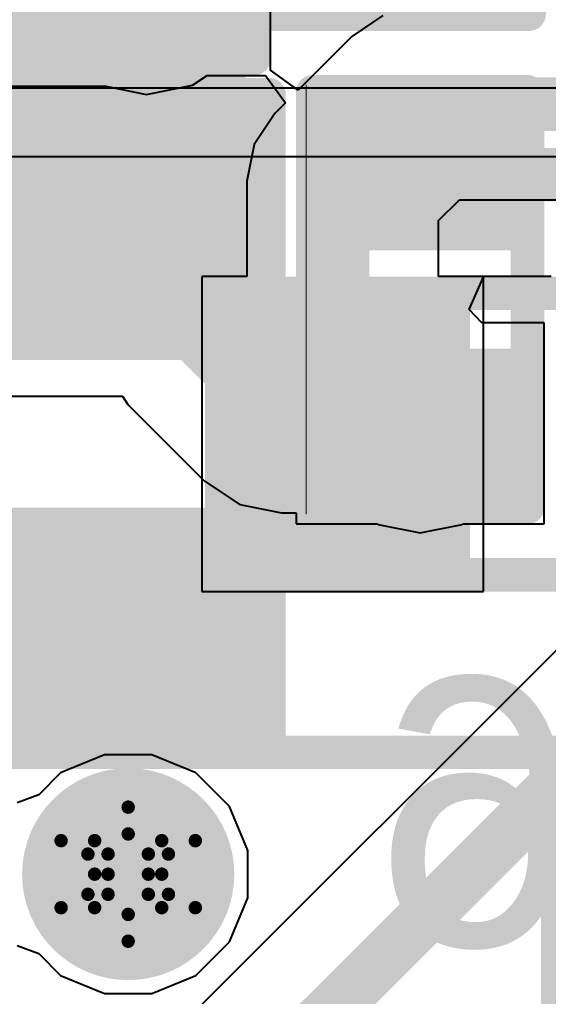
# Model space of a CAD drawing. Header units: inches. Extents: x -2.7 to 10.9, y -2.9 to 7.4.
# Drawn here: x -0.5389 to -0.4601, y 0.6606 to 0.8063 of the extents above; entities that cross this region are included whole.
import ezdxf

# ---------------------------------------------------------------- set-up
doc = ezdxf.new("R2010")
doc.units = ezdxf.units.IN
doc.header["$MEASUREMENT"] = 0
for name, color, linetype in [('Board Outline', 216, 'Continuous'), ('Bottom Layer', 5, 'Continuous'), ('Bottom Overlay', 54, 'Continuous'), ('Bottom Paste', 16, 'Continuous'), ('Bottom Solder', 6, 'Continuous'), ('Drill Drawing', 1, 'Continuous'), ('Layer 2', 16, 'Continuous'), ('Layer 3', 76, 'Continuous'), ('Top Layer', 1, 'Continuous'), ('Top Overlay', 2, 'Continuous'), ('Top Paste', 8, 'Continuous'), ('Top Solder', 216, 'Continuous'), ('Via Holes', 16, 'Continuous')]:
    doc.layers.add(name, color=color, linetype=linetype)
doc.styles.add('Arial', font='', dxfattribs={"height": 0.2})
doc.styles.get('Arial').set_extended_font_data('Arial')

# ---------------------------------------------------------------- blocks, each defined once
blk = doc.blocks.new('R___0603_B_26')
at = {"layer": 'Bottom Layer'}
for points in [[(-0.045, -0.0175), (-0.045, 0.0175), (-0.015, 0.0175), (-0.015, -0.0175)], [(0.015, -0.0175), (0.015, 0.0175), (0.045, 0.0175), (0.045, -0.0175)]]:
    blk.add_hatch(color=5, dxfattribs=at).paths.add_polyline_path(points)
at = {"layer": 'Bottom Paste'}
for points in [[(-0.045, -0.0175), (-0.045, 0.0175), (-0.015, 0.0175), (-0.015, -0.0175)], [(0.015, -0.0175), (0.015, 0.0175), (0.045, 0.0175), (0.045, -0.0175)]]:
    blk.add_hatch(color=16, dxfattribs=at).paths.add_polyline_path(points)
at = {"layer": 'Bottom Solder'}
for points in [[(-0.049, -0.0215), (-0.049, 0.0215), (-0.011, 0.0215), (-0.011, -0.0215)], [(0.011, -0.0215), (0.011, 0.0215), (0.049, 0.0215), (0.049, -0.0215)]]:
    blk.add_hatch(color=6, dxfattribs=at).paths.add_polyline_path(points)
at = {"layer": 'Bottom Overlay'}
for points in [[(-0.048, 0.021, 0.005, 0.005, 0), (-0.048, -0.021, 0.005, 0.005, 0)], [(0.048, 0.021, 0.005, 0.005, 0), (-0.048, 0.021, 0.005, 0.005, 0)], [(0.048, 0.021, 0.005, 0.005, 0), (0.048, -0.021, 0.005, 0.005, 0)], [(0.048, -0.021, 0.005, 0.005, 0), (-0.048, -0.021, 0.005, 0.005, 0)]]:
    blk.add_lwpolyline(points, format="xyseb", dxfattribs=at)
for points in [[(-0.04925, 0.021, 0.0025, 0.0025, 1), (-0.04675, 0.021, 0.0025, 0.0025, 1)], [(-0.04925, 0.021, 0.0025, 0.0025, 1), (-0.04675, 0.021, 0.0025, 0.0025, 1)], [(0.04675, 0.021, 0.0025, 0.0025, 1), (0.04925, 0.021, 0.0025, 0.0025, 1)], [(0.04675, 0.021, 0.0025, 0.0025, 1), (0.04925, 0.021, 0.0025, 0.0025, 1)], [(-0.04925, -0.021, 0.0025, 0.0025, 1), (-0.04675, -0.021, 0.0025, 0.0025, 1)], [(-0.04925, -0.021, 0.0025, 0.0025, 1), (-0.04675, -0.021, 0.0025, 0.0025, 1)], [(0.04675, -0.021, 0.0025, 0.0025, 1), (0.04925, -0.021, 0.0025, 0.0025, 1)], [(0.04675, -0.021, 0.0025, 0.0025, 1), (0.04925, -0.021, 0.0025, 0.0025, 1)]]:
    blk.add_lwpolyline(points, format="xyseb", close=True, dxfattribs=at)
blk = doc.blocks.new('IND_0201_44')
at = {"layer": 'Top Layer'}
for points in [[(-0.01575, 0.00591), (-0.00591, 0.00591), (-0.00591, -0.00591), (-0.01575, -0.00591)], [(0.00591, 0.00591), (0.01575, 0.00591), (0.01575, -0.00591), (0.00591, -0.00591)]]:
    blk.add_hatch(color=1, dxfattribs=at).paths.add_polyline_path(points)
at = {"layer": 'Top Paste'}
for points in [[(-0.01575, 0.00591), (-0.00591, 0.00591), (-0.00591, -0.00591), (-0.01575, -0.00591)], [(0.00591, 0.00591), (0.01575, 0.00591), (0.01575, -0.00591), (0.00591, -0.00591)]]:
    blk.add_hatch(color=8, dxfattribs=at).paths.add_polyline_path(points)
at = {"layer": 'Top Solder'}
for points in [[(-0.01791, 0.00807), (-0.00374, 0.00807), (-0.00374, -0.00807), (-0.01791, -0.00807)], [(0.00374, 0.00807), (0.01791, 0.00807), (0.01791, -0.00807), (0.00374, -0.00807)]]:
    blk.add_hatch(color=216, dxfattribs=at).paths.add_polyline_path(points)
at = {"layer": 'Top Overlay'}
for points in [[(-0.019, 0.009, 0.005, 0.005, 0), (0.019, 0.009, 0.005, 0.005, 0)], [(-0.019, -0.009, 0.005, 0.005, 0), (-0.019, 0.009, 0.005, 0.005, 0)], [(0.019, -0.009, 0.005, 0.005, 0), (0.019, 0.009, 0.005, 0.005, 0)], [(-0.019, -0.009, 0.005, 0.005, 0), (0.019, -0.009, 0.005, 0.005, 0)]]:
    blk.add_lwpolyline(points, format="xyseb", dxfattribs=at)
for points in [[(-0.02025, 0.009, 0.0025, 0.0025, 1), (-0.01775, 0.009, 0.0025, 0.0025, 1)], [(-0.02025, 0.009, 0.0025, 0.0025, 1), (-0.01775, 0.009, 0.0025, 0.0025, 1)], [(0.01775, 0.009, 0.0025, 0.0025, 1), (0.02025, 0.009, 0.0025, 0.0025, 1)], [(0.01775, 0.009, 0.0025, 0.0025, 1), (0.02025, 0.009, 0.0025, 0.0025, 1)], [(-0.02025, -0.009, 0.0025, 0.0025, 1), (-0.01775, -0.009, 0.0025, 0.0025, 1)], [(-0.02025, -0.009, 0.0025, 0.0025, 1), (-0.01775, -0.009, 0.0025, 0.0025, 1)], [(0.01775, -0.009, 0.0025, 0.0025, 1), (0.02025, -0.009, 0.0025, 0.0025, 1)], [(0.01775, -0.009, 0.0025, 0.0025, 1), (0.02025, -0.009, 0.0025, 0.0025, 1)]]:
    blk.add_lwpolyline(points, format="xyseb", close=True, dxfattribs=at)
blk = doc.blocks.new('R___0402_183')
at = {"layer": 'Top Layer'}
for points in [[(-0.0275, -0.0125), (-0.0275, 0.0125), (-0.0095, 0.0125), (-0.0095, -0.0125)], [(0.0095, -0.0125), (0.0095, 0.0125), (0.0275, 0.0125), (0.0275, -0.0125)]]:
    blk.add_hatch(color=1, dxfattribs=at).paths.add_polyline_path(points)
at = {"layer": 'Top Paste'}
for points in [[(-0.0275, -0.0125), (-0.0275, 0.0125), (-0.0095, 0.0125), (-0.0095, -0.0125)], [(0.0095, -0.0125), (0.0095, 0.0125), (0.0275, 0.0125), (0.0275, -0.0125)]]:
    blk.add_hatch(color=8, dxfattribs=at).paths.add_polyline_path(points)
at = {"layer": 'Top Solder'}
for points in [[(-0.02967, -0.01467), (-0.02967, 0.01467), (-0.00733, 0.01467), (-0.00733, -0.01467)], [(0.00733, -0.01467), (0.00733, 0.01467), (0.02967, 0.01467), (0.02967, -0.01467)]]:
    blk.add_hatch(color=216, dxfattribs=at).paths.add_polyline_path(points)
at = {"layer": 'Top Overlay'}
for points in [[(0.031, 0.016, 0.005, 0.005, 0), (-0.031, 0.016, 0.005, 0.005, 0)], [(-0.031, -0.016, 0.005, 0.005, 0), (-0.031, 0.016, 0.005, 0.005, 0)], [(0.031, -0.016, 0.005, 0.005, 0), (0.031, 0.016, 0.005, 0.005, 0)], [(0.031, -0.016, 0.005, 0.005, 0), (-0.031, -0.016, 0.005, 0.005, 0)], [(0.032, -0.017, 0.000127, 0.000127, 0), (-0.032, -0.017, 0.000127, 0.000127, 0)]]:
    blk.add_lwpolyline(points, format="xyseb", dxfattribs=at)
for points in [[(-0.03225, 0.016, 0.0025, 0.0025, 1), (-0.02975, 0.016, 0.0025, 0.0025, 1)], [(-0.03225, 0.016, 0.0025, 0.0025, 1), (-0.02975, 0.016, 0.0025, 0.0025, 1)], [(0.02975, 0.016, 0.0025, 0.0025, 1), (0.03225, 0.016, 0.0025, 0.0025, 1)], [(0.02975, 0.016, 0.0025, 0.0025, 1), (0.03225, 0.016, 0.0025, 0.0025, 1)], [(-0.03225, -0.016, 0.0025, 0.0025, 1), (-0.02975, -0.016, 0.0025, 0.0025, 1)], [(-0.03225, -0.016, 0.0025, 0.0025, 1), (-0.02975, -0.016, 0.0025, 0.0025, 1)], [(0.02975, -0.016, 0.0025, 0.0025, 1), (0.03225, -0.016, 0.0025, 0.0025, 1)], [(0.02975, -0.016, 0.0025, 0.0025, 1), (0.03225, -0.016, 0.0025, 0.0025, 1)], [(-0.03203, -0.017, 0.0000635, 0.0000635, 1), (-0.03197, -0.017, 0.0000635, 0.0000635, 1)], [(0.03197, -0.017, 0.0000635, 0.0000635, 1), (0.03203, -0.017, 0.0000635, 0.0000635, 1)]]:
    blk.add_lwpolyline(points, format="xyseb", close=True, dxfattribs=at)
blk = doc.blocks.new('C___0603_296')
at = {"layer": 'Top Layer'}
for points in [[(-0.015, 0.0175), (-0.015, -0.0175), (-0.045, -0.0175), (-0.045, 0.0175)], [(0.045, 0.0175), (0.045, -0.0175), (0.015, -0.0175), (0.015, 0.0175)]]:
    blk.add_hatch(color=1, dxfattribs=at).paths.add_polyline_path(points)
at = {"layer": 'Top Paste'}
for points in [[(-0.015, 0.0175), (-0.015, -0.0175), (-0.045, -0.0175), (-0.045, 0.0175)], [(0.045, 0.0175), (0.045, -0.0175), (0.015, -0.0175), (0.015, 0.0175)]]:
    blk.add_hatch(color=8, dxfattribs=at).paths.add_polyline_path(points)
at = {"layer": 'Top Solder'}
for points in [[(-0.01264, 0.01986), (-0.01264, -0.01986), (-0.04736, -0.01986), (-0.04736, 0.01986)], [(0.04736, 0.01986), (0.04736, -0.01986), (0.01264, -0.01986), (0.01264, 0.01986)]]:
    blk.add_hatch(color=216, dxfattribs=at).paths.add_polyline_path(points)
at = {"layer": 'Top Overlay'}
for points in [[(-0.049, 0.021, 0.005, 0.005, 0), (-0.018, 0.021, 0.005, 0.005, 0)], [(-0.049, 0.021, 0.005, 0.005, 0), (-0.049, -0.021, 0.005, 0.005, 0)], [(0.018, 0.021, 0.005, 0.005, 0), (0.049, 0.021, 0.005, 0.005, 0)], [(0.049, 0.021, 0.005, 0.005, 0), (0.049, -0.021, 0.005, 0.005, 0)], [(-0.049, -0.021, 0.005, 0.005, 0), (-0.018, -0.021, 0.005, 0.005, 0)], [(0.018, -0.021, 0.005, 0.005, 0), (0.049, -0.021, 0.005, 0.005, 0)]]:
    blk.add_lwpolyline(points, format="xyseb", dxfattribs=at)
for points in [[(-0.05025, 0.021, 0.0025, 0.0025, 1), (-0.04775, 0.021, 0.0025, 0.0025, 1)], [(-0.05025, 0.021, 0.0025, 0.0025, 1), (-0.04775, 0.021, 0.0025, 0.0025, 1)], [(-0.01925, 0.021, 0.0025, 0.0025, 1), (-0.01675, 0.021, 0.0025, 0.0025, 1)], [(0.01675, 0.021, 0.0025, 0.0025, 1), (0.01925, 0.021, 0.0025, 0.0025, 1)], [(0.04775, 0.021, 0.0025, 0.0025, 1), (0.05025, 0.021, 0.0025, 0.0025, 1)], [(0.04775, 0.021, 0.0025, 0.0025, 1), (0.05025, 0.021, 0.0025, 0.0025, 1)], [(-0.05025, -0.021, 0.0025, 0.0025, 1), (-0.04775, -0.021, 0.0025, 0.0025, 1)], [(-0.05025, -0.021, 0.0025, 0.0025, 1), (-0.04775, -0.021, 0.0025, 0.0025, 1)], [(-0.01925, -0.021, 0.0025, 0.0025, 1), (-0.01675, -0.021, 0.0025, 0.0025, 1)], [(0.01675, -0.021, 0.0025, 0.0025, 1), (0.01925, -0.021, 0.0025, 0.0025, 1)], [(0.04775, -0.021, 0.0025, 0.0025, 1), (0.05025, -0.021, 0.0025, 0.0025, 1)], [(0.04775, -0.021, 0.0025, 0.0025, 1), (0.05025, -0.021, 0.0025, 0.0025, 1)]]:
    blk.add_lwpolyline(points, format="xyseb", close=True, dxfattribs=at)
blk = doc.blocks.new('C___0402_B_317')
at = {"layer": 'Bottom Layer'}
for points in [[(-0.0095, 0.0125), (-0.0095, -0.0125), (-0.0275, -0.0125), (-0.0275, 0.0125)], [(0.0275, 0.0125), (0.0275, -0.0125), (0.0095, -0.0125), (0.0095, 0.0125)]]:
    blk.add_hatch(color=5, dxfattribs=at).paths.add_polyline_path(points)
at = {"layer": 'Bottom Paste'}
for points in [[(-0.0095, 0.0125), (-0.0095, -0.0125), (-0.0275, -0.0125), (-0.0275, 0.0125)], [(0.0275, 0.0125), (0.0275, -0.0125), (0.0095, -0.0125), (0.0095, 0.0125)]]:
    blk.add_hatch(color=16, dxfattribs=at).paths.add_polyline_path(points)
at = {"layer": 'Bottom Solder'}
for points in [[(-0.00714, 0.01486), (-0.00714, -0.01486), (-0.02986, -0.01486), (-0.02986, 0.01486)], [(0.02986, 0.01486), (0.02986, -0.01486), (0.00714, -0.01486), (0.00714, 0.01486)]]:
    blk.add_hatch(color=6, dxfattribs=at).paths.add_polyline_path(points)
at = {"layer": 'Bottom Overlay'}
for points in [[(-0.011, 0.016, 0.005, 0.005, 0), (-0.031, 0.016, 0.005, 0.005, 0)], [(-0.031, -0.016, 0.005, 0.005, 0), (-0.031, 0.016, 0.005, 0.005, 0)], [(0.031, 0.016, 0.005, 0.005, 0), (0.011, 0.016, 0.005, 0.005, 0)], [(0.031, -0.016, 0.005, 0.005, 0), (0.031, 0.016, 0.005, 0.005, 0)], [(-0.011, -0.016, 0.005, 0.005, 0), (-0.031, -0.016, 0.005, 0.005, 0)], [(0.031, -0.016, 0.005, 0.005, 0), (0.011, -0.016, 0.005, 0.005, 0)]]:
    blk.add_lwpolyline(points, format="xyseb", dxfattribs=at)
for points in [[(-0.03225, 0.016, 0.0025, 0.0025, 1), (-0.02975, 0.016, 0.0025, 0.0025, 1)], [(-0.03225, 0.016, 0.0025, 0.0025, 1), (-0.02975, 0.016, 0.0025, 0.0025, 1)], [(-0.01225, 0.016, 0.0025, 0.0025, 1), (-0.00975, 0.016, 0.0025, 0.0025, 1)], [(0.00975, 0.016, 0.0025, 0.0025, 1), (0.01225, 0.016, 0.0025, 0.0025, 1)], [(0.02975, 0.016, 0.0025, 0.0025, 1), (0.03225, 0.016, 0.0025, 0.0025, 1)], [(0.02975, 0.016, 0.0025, 0.0025, 1), (0.03225, 0.016, 0.0025, 0.0025, 1)], [(-0.03225, -0.016, 0.0025, 0.0025, 1), (-0.02975, -0.016, 0.0025, 0.0025, 1)], [(-0.03225, -0.016, 0.0025, 0.0025, 1), (-0.02975, -0.016, 0.0025, 0.0025, 1)], [(-0.01225, -0.016, 0.0025, 0.0025, 1), (-0.00975, -0.016, 0.0025, 0.0025, 1)], [(0.00975, -0.016, 0.0025, 0.0025, 1), (0.01225, -0.016, 0.0025, 0.0025, 1)], [(0.02975, -0.016, 0.0025, 0.0025, 1), (0.03225, -0.016, 0.0025, 0.0025, 1)], [(0.02975, -0.016, 0.0025, 0.0025, 1), (0.03225, -0.016, 0.0025, 0.0025, 1)]]:
    blk.add_lwpolyline(points, format="xyseb", close=True, dxfattribs=at)
blk = doc.blocks.new('C___0402_320')
at = {"layer": 'Top Layer'}
for points in [[(-0.0275, -0.0125), (-0.0275, 0.0125), (-0.0095, 0.0125), (-0.0095, -0.0125)], [(0.0095, -0.0125), (0.0095, 0.0125), (0.0275, 0.0125), (0.0275, -0.0125)]]:
    blk.add_hatch(color=1, dxfattribs=at).paths.add_polyline_path(points)
at = {"layer": 'Top Paste'}
for points in [[(-0.0275, -0.0125), (-0.0275, 0.0125), (-0.0095, 0.0125), (-0.0095, -0.0125)], [(0.0095, -0.0125), (0.0095, 0.0125), (0.0275, 0.0125), (0.0275, -0.0125)]]:
    blk.add_hatch(color=8, dxfattribs=at).paths.add_polyline_path(points)
at = {"layer": 'Top Solder'}
for points in [[(-0.02986, -0.01486), (-0.02986, 0.01486), (-0.00714, 0.01486), (-0.00714, -0.01486)], [(0.00714, -0.01486), (0.00714, 0.01486), (0.02986, 0.01486), (0.02986, -0.01486)]]:
    blk.add_hatch(color=216, dxfattribs=at).paths.add_polyline_path(points)
at = {"layer": 'Top Overlay'}
for points in [[(-0.031, -0.016, 0.005, 0.005, 0), (-0.031, 0.016, 0.005, 0.005, 0)], [(-0.011, 0.016, 0.005, 0.005, 0), (-0.031, 0.016, 0.005, 0.005, 0)], [(0.031, 0.016, 0.005, 0.005, 0), (0.011, 0.016, 0.005, 0.005, 0)], [(0.031, -0.016, 0.005, 0.005, 0), (0.031, 0.016, 0.005, 0.005, 0)], [(-0.011, -0.016, 0.005, 0.005, 0), (-0.031, -0.016, 0.005, 0.005, 0)], [(0.031, -0.016, 0.005, 0.005, 0), (0.011, -0.016, 0.005, 0.005, 0)]]:
    blk.add_lwpolyline(points, format="xyseb", dxfattribs=at)
for points in [[(-0.03225, 0.016, 0.0025, 0.0025, 1), (-0.02975, 0.016, 0.0025, 0.0025, 1)], [(-0.03225, 0.016, 0.0025, 0.0025, 1), (-0.02975, 0.016, 0.0025, 0.0025, 1)], [(-0.01225, 0.016, 0.0025, 0.0025, 1), (-0.00975, 0.016, 0.0025, 0.0025, 1)], [(0.00975, 0.016, 0.0025, 0.0025, 1), (0.01225, 0.016, 0.0025, 0.0025, 1)], [(0.02975, 0.016, 0.0025, 0.0025, 1), (0.03225, 0.016, 0.0025, 0.0025, 1)], [(0.02975, 0.016, 0.0025, 0.0025, 1), (0.03225, 0.016, 0.0025, 0.0025, 1)], [(-0.03225, -0.016, 0.0025, 0.0025, 1), (-0.02975, -0.016, 0.0025, 0.0025, 1)], [(-0.03225, -0.016, 0.0025, 0.0025, 1), (-0.02975, -0.016, 0.0025, 0.0025, 1)], [(-0.01225, -0.016, 0.0025, 0.0025, 1), (-0.00975, -0.016, 0.0025, 0.0025, 1)], [(0.00975, -0.016, 0.0025, 0.0025, 1), (0.01225, -0.016, 0.0025, 0.0025, 1)], [(0.02975, -0.016, 0.0025, 0.0025, 1), (0.03225, -0.016, 0.0025, 0.0025, 1)], [(0.02975, -0.016, 0.0025, 0.0025, 1), (0.03225, -0.016, 0.0025, 0.0025, 1)]]:
    blk.add_lwpolyline(points, format="xyseb", close=True, dxfattribs=at)

msp = doc.modelspace()

# ---------------------------------------------------------------- hatches: boundary and pattern name
at = {"layer": 'Bottom Layer'}
h = msp.add_hatch(color=5, dxfattribs=at)
edge = h.paths.add_edge_path()
edge.add_arc((-0.52273, 0.67881), 0.01181, 0, 360)
at = {"layer": 'Bottom Solder'}
h = msp.add_hatch(color=6, dxfattribs=at)
edge = h.paths.add_edge_path()
edge.add_arc((-0.52273, 0.67881), 0.01581, 0, 360)
at = {"layer": 'Layer 2'}
h = msp.add_hatch(color=16, dxfattribs=at)
edge = h.paths.add_edge_path()
edge.add_arc((-0.52273, 0.67881), 0.01181, 0, 360)
at = {"layer": 'Layer 3'}
h = msp.add_hatch(color=76, dxfattribs=at)
edge = h.paths.add_edge_path()
edge.add_arc((-0.52273, 0.67881), 0.01181, 0, 360)
at = {"layer": 'Top Layer'}
msp.add_hatch(color=1, dxfattribs=at).paths.add_polyline_path([(-0.578, 0.75555), (-0.50524, 0.75555), (-0.50524, 0.828), (-0.578, 0.828)])
h = msp.add_hatch(color=1, dxfattribs=at)
edge = h.paths.add_edge_path()
edge.add_arc((-0.52273, 0.67881), 0.01181, 0, 360)
at = {"layer": 'Top Solder'}
h = msp.add_hatch(color=216, dxfattribs=at)
edge = h.paths.add_edge_path()
edge.add_arc((-0.52273, 0.67881), 0.01581, 0, 360)
at = {"layer": 'Via Holes'}
h = msp.add_hatch(color=7, dxfattribs=at)
edge = h.paths.add_edge_path()
edge.add_arc((-0.52273, 0.67881), 0.00591, 0, 360)

# ---------------------------------------------------------------- linework, layer by layer
at = {"layer": 'Board Outline'}
msp.add_lwpolyline([(-2.49969, 1.37795, 0.005, 0.005, -0.740599), (2.8433, 0.25075, 0.005, 0.005, 0)], format="xyseb", dxfattribs=at)
at = {"layer": 'Bottom Layer'}
for p, q in [((-0.5015, 0.79877), (-0.5015, 0.828)), ((-0.48476, 0.80691), (-0.48939, 0.80381)), ((-0.48939, 0.80381), (-0.49742, 0.79578)), ((-0.48939, 0.80381), (-0.48939, 0.80381)), ((-0.51317, 0.79652), (-0.51095, 0.798)), ((-0.51095, 0.798), (-0.50227, 0.798)), ((-0.50227, 0.798), (-0.49928, 0.79392)), ((-0.49742, 0.79578), (-0.5015, 0.79877)), ((-0.555, 0.79637), (-0.52607, 0.79637)), ((-0.52607, 0.79637), (-0.52, 0.79516)), ((-0.52, 0.79516), (-0.51317, 0.79652)), ((-0.49928, 0.79392), (-0.50087, 0.79233)), ((-0.50087, 0.79233), (-0.50397, 0.7877)), ((-0.50397, 0.7877), (-0.50505, 0.78223)), ((-0.50505, 0.78223), (-0.50505, 0.78223)), ((-0.50505, 0.78223), (-0.50505, 0.76797)), ((-0.4765, 0.77632), (-0.47338, 0.77944)), ((-0.47338, 0.77944), (-0.44975, 0.77944)), ((-0.4765, 0.76797), (-0.4765, 0.77632)), ((-0.50505, 0.76797), (-0.51178, 0.76797)), ((-0.51178, 0.76797), (-0.51178, 0.72097)), ((-0.46978, 0.76797), (-0.4765, 0.76797)), ((-0.46978, 0.72097), (-0.46978, 0.76797)), ((-0.51178, 0.72097), (-0.46978, 0.72097))]:
    msp.add_line(p, q, dxfattribs=at)
for points in [[(-0.52121, 0.81421, 0.015, 0.015, 0), (-0.52, 0.813, 0.015, 0.015, 0)], [(-0.49078, 0.78223, 0.008, 0.008, 0), (-0.47929, 0.79372, 0.008, 0.008, 0)], [(-0.47929, 0.79372, 0.008, 0.008, 0), (-0.44975, 0.79372, 0.008, 0.008, 0)], [(-0.49078, 0.74447, 0.008, 0.008, 0), (-0.49078, 0.78223, 0.008, 0.008, 0)]]:
    msp.add_lwpolyline(points, format="xyseb", dxfattribs=at)
for points in [[(-0.52375, 0.813, 0.0075, 0.0075, 1), (-0.51625, 0.813, 0.0075, 0.0075, 1)], [(-0.48129, 0.79372, 0.004, 0.004, 1), (-0.47729, 0.79372, 0.004, 0.004, 1)], [(-0.48129, 0.79372, 0.004, 0.004, 1), (-0.47729, 0.79372, 0.004, 0.004, 1)], [(-0.49278, 0.78223, 0.004, 0.004, 1), (-0.48878, 0.78223, 0.004, 0.004, 1)], [(-0.49278, 0.78223, 0.004, 0.004, 1), (-0.48878, 0.78223, 0.004, 0.004, 1)], [(-0.49278, 0.74447, 0.004, 0.004, 1), (-0.48878, 0.74447, 0.004, 0.004, 1)]]:
    msp.add_lwpolyline(points, format="xyseb", close=True, dxfattribs=at)
at = {"layer": 'Drill Drawing'}
for points in [[(-0.52773, 0.68381, 0.002, 0.002, 0), (-0.52273, 0.68881, 0.002, 0.002, 0)], [(-0.52273, 0.68881, 0.002, 0.002, 0), (-0.51773, 0.68381, 0.002, 0.002, 0)], [(-0.52573, 0.68181, 0.002, 0.002, 0), (-0.52273, 0.68481, 0.002, 0.002, 0)], [(-0.52273, 0.68481, 0.002, 0.002, 0), (-0.51973, 0.68181, 0.002, 0.002, 0)], [(-0.53273, 0.68381, 0.002, 0.002, 0), (-0.52773, 0.67881, 0.002, 0.002, 0)], [(-0.53273, 0.68381, 0.002, 0.002, 0), (-0.52773, 0.68381, 0.002, 0.002, 0)], [(-0.51773, 0.68381, 0.002, 0.002, 0), (-0.51273, 0.68381, 0.002, 0.002, 0)], [(-0.51773, 0.67881, 0.002, 0.002, 0), (-0.51273, 0.68381, 0.002, 0.002, 0)], [(-0.52873, 0.68181, 0.002, 0.002, 0), (-0.52573, 0.67881, 0.002, 0.002, 0)], [(-0.52873, 0.68181, 0.002, 0.002, 0), (-0.52573, 0.68181, 0.002, 0.002, 0)], [(-0.51973, 0.68181, 0.002, 0.002, 0), (-0.51673, 0.68181, 0.002, 0.002, 0)], [(-0.51973, 0.67881, 0.002, 0.002, 0), (-0.51673, 0.68181, 0.002, 0.002, 0)], [(-0.53273, 0.67381, 0.002, 0.002, 0), (-0.52773, 0.67881, 0.002, 0.002, 0)], [(-0.52873, 0.67581, 0.002, 0.002, 0), (-0.52573, 0.67881, 0.002, 0.002, 0)], [(-0.51973, 0.67881, 0.002, 0.002, 0), (-0.51673, 0.67581, 0.002, 0.002, 0)], [(-0.51773, 0.67881, 0.002, 0.002, 0), (-0.51273, 0.67381, 0.002, 0.002, 0)], [(-0.52873, 0.67581, 0.002, 0.002, 0), (-0.52573, 0.67581, 0.002, 0.002, 0)], [(-0.52573, 0.67581, 0.002, 0.002, 0), (-0.52273, 0.67281, 0.002, 0.002, 0)], [(-0.52273, 0.67281, 0.002, 0.002, 0), (-0.51973, 0.67581, 0.002, 0.002, 0)], [(-0.51973, 0.67581, 0.002, 0.002, 0), (-0.51673, 0.67581, 0.002, 0.002, 0)], [(-0.53273, 0.67381, 0.002, 0.002, 0), (-0.52773, 0.67381, 0.002, 0.002, 0)], [(-0.52773, 0.67381, 0.002, 0.002, 0), (-0.52273, 0.66881, 0.002, 0.002, 0)], [(-0.52273, 0.66881, 0.002, 0.002, 0), (-0.51773, 0.67381, 0.002, 0.002, 0)], [(-0.51773, 0.67381, 0.002, 0.002, 0), (-0.51273, 0.67381, 0.002, 0.002, 0)]]:
    msp.add_lwpolyline(points, format="xyseb", dxfattribs=at)
for points in [[(-0.52323, 0.68881, 0.001, 0.001, 1), (-0.52223, 0.68881, 0.001, 0.001, 1)], [(-0.52323, 0.68881, 0.001, 0.001, 1), (-0.52223, 0.68881, 0.001, 0.001, 1)], [(-0.52323, 0.68481, 0.001, 0.001, 1), (-0.52223, 0.68481, 0.001, 0.001, 1)], [(-0.52323, 0.68481, 0.001, 0.001, 1), (-0.52223, 0.68481, 0.001, 0.001, 1)], [(-0.53323, 0.68381, 0.001, 0.001, 1), (-0.53223, 0.68381, 0.001, 0.001, 1)], [(-0.53323, 0.68381, 0.001, 0.001, 1), (-0.53223, 0.68381, 0.001, 0.001, 1)], [(-0.52823, 0.68381, 0.001, 0.001, 1), (-0.52723, 0.68381, 0.001, 0.001, 1)], [(-0.52823, 0.68381, 0.001, 0.001, 1), (-0.52723, 0.68381, 0.001, 0.001, 1)], [(-0.51823, 0.68381, 0.001, 0.001, 1), (-0.51723, 0.68381, 0.001, 0.001, 1)], [(-0.51823, 0.68381, 0.001, 0.001, 1), (-0.51723, 0.68381, 0.001, 0.001, 1)], [(-0.51323, 0.68381, 0.001, 0.001, 1), (-0.51223, 0.68381, 0.001, 0.001, 1)], [(-0.51323, 0.68381, 0.001, 0.001, 1), (-0.51223, 0.68381, 0.001, 0.001, 1)], [(-0.52923, 0.68181, 0.001, 0.001, 1), (-0.52823, 0.68181, 0.001, 0.001, 1)], [(-0.52923, 0.68181, 0.001, 0.001, 1), (-0.52823, 0.68181, 0.001, 0.001, 1)], [(-0.52623, 0.68181, 0.001, 0.001, 1), (-0.52523, 0.68181, 0.001, 0.001, 1)], [(-0.52623, 0.68181, 0.001, 0.001, 1), (-0.52523, 0.68181, 0.001, 0.001, 1)], [(-0.52023, 0.68181, 0.001, 0.001, 1), (-0.51923, 0.68181, 0.001, 0.001, 1)], [(-0.52023, 0.68181, 0.001, 0.001, 1), (-0.51923, 0.68181, 0.001, 0.001, 1)], [(-0.51723, 0.68181, 0.001, 0.001, 1), (-0.51623, 0.68181, 0.001, 0.001, 1)], [(-0.51723, 0.68181, 0.001, 0.001, 1), (-0.51623, 0.68181, 0.001, 0.001, 1)], [(-0.52823, 0.67881, 0.001, 0.001, 1), (-0.52723, 0.67881, 0.001, 0.001, 1)], [(-0.52823, 0.67881, 0.001, 0.001, 1), (-0.52723, 0.67881, 0.001, 0.001, 1)], [(-0.52623, 0.67881, 0.001, 0.001, 1), (-0.52523, 0.67881, 0.001, 0.001, 1)], [(-0.52623, 0.67881, 0.001, 0.001, 1), (-0.52523, 0.67881, 0.001, 0.001, 1)], [(-0.52023, 0.67881, 0.001, 0.001, 1), (-0.51923, 0.67881, 0.001, 0.001, 1)], [(-0.52023, 0.67881, 0.001, 0.001, 1), (-0.51923, 0.67881, 0.001, 0.001, 1)], [(-0.51823, 0.67881, 0.001, 0.001, 1), (-0.51723, 0.67881, 0.001, 0.001, 1)], [(-0.51823, 0.67881, 0.001, 0.001, 1), (-0.51723, 0.67881, 0.001, 0.001, 1)], [(-0.52923, 0.67581, 0.001, 0.001, 1), (-0.52823, 0.67581, 0.001, 0.001, 1)], [(-0.52923, 0.67581, 0.001, 0.001, 1), (-0.52823, 0.67581, 0.001, 0.001, 1)], [(-0.52623, 0.67581, 0.001, 0.001, 1), (-0.52523, 0.67581, 0.001, 0.001, 1)], [(-0.52623, 0.67581, 0.001, 0.001, 1), (-0.52523, 0.67581, 0.001, 0.001, 1)], [(-0.52023, 0.67581, 0.001, 0.001, 1), (-0.51923, 0.67581, 0.001, 0.001, 1)], [(-0.52023, 0.67581, 0.001, 0.001, 1), (-0.51923, 0.67581, 0.001, 0.001, 1)], [(-0.51723, 0.67581, 0.001, 0.001, 1), (-0.51623, 0.67581, 0.001, 0.001, 1)], [(-0.51723, 0.67581, 0.001, 0.001, 1), (-0.51623, 0.67581, 0.001, 0.001, 1)], [(-0.53323, 0.67381, 0.001, 0.001, 1), (-0.53223, 0.67381, 0.001, 0.001, 1)], [(-0.53323, 0.67381, 0.001, 0.001, 1), (-0.53223, 0.67381, 0.001, 0.001, 1)], [(-0.52823, 0.67381, 0.001, 0.001, 1), (-0.52723, 0.67381, 0.001, 0.001, 1)], [(-0.52823, 0.67381, 0.001, 0.001, 1), (-0.52723, 0.67381, 0.001, 0.001, 1)], [(-0.52323, 0.67281, 0.001, 0.001, 1), (-0.52223, 0.67281, 0.001, 0.001, 1)], [(-0.52323, 0.67281, 0.001, 0.001, 1), (-0.52223, 0.67281, 0.001, 0.001, 1)], [(-0.51823, 0.67381, 0.001, 0.001, 1), (-0.51723, 0.67381, 0.001, 0.001, 1)], [(-0.51823, 0.67381, 0.001, 0.001, 1), (-0.51723, 0.67381, 0.001, 0.001, 1)], [(-0.51323, 0.67381, 0.001, 0.001, 1), (-0.51223, 0.67381, 0.001, 0.001, 1)], [(-0.51323, 0.67381, 0.001, 0.001, 1), (-0.51223, 0.67381, 0.001, 0.001, 1)], [(-0.52323, 0.66881, 0.001, 0.001, 1), (-0.52223, 0.66881, 0.001, 0.001, 1)], [(-0.52323, 0.66881, 0.001, 0.001, 1), (-0.52223, 0.66881, 0.001, 0.001, 1)]]:
    msp.add_lwpolyline(points, format="xyseb", close=True, dxfattribs=at)
at = {"layer": 'Layer 3'}
for p, q in [((-0.40966, 0.79607), (-0.58672, 0.79607)), ((-0.58672, 0.78587), (-0.40966, 0.78587)), ((-0.52627, 0.69662), (-0.53282, 0.69391)), ((-0.51919, 0.69662), (-0.52627, 0.69662)), ((-0.51264, 0.69391), (-0.51919, 0.69662)), ((-0.53282, 0.69391), (-0.53607, 0.69066)), ((-0.50763, 0.6889), (-0.51264, 0.69391)), ((-0.53607, 0.69066), (-0.53929, 0.68945)), ((-0.50492, 0.68235), (-0.50763, 0.6889)), ((-0.50492, 0.67527), (-0.50492, 0.68235)), ((-0.50763, 0.66872), (-0.50492, 0.67527)), ((-0.53929, 0.66817), (-0.53607, 0.66696)), ((-0.51264, 0.66371), (-0.50763, 0.66872)), ((-0.53607, 0.66696), (-0.53282, 0.66371)), ((-0.53282, 0.66371), (-0.52627, 0.661)), ((-0.51919, 0.661), (-0.51264, 0.66371)), ((-0.52627, 0.661), (-0.51919, 0.661))]:
    msp.add_line(p, q, dxfattribs=at)
at = {"layer": 'Top Layer'}
for p, q in [((-0.4719, 0.76306), (-0.46971, 0.76806)), ((-0.46971, 0.76806), (-0.46472, 0.76806)), ((-0.46472, 0.76806), (-0.46072, 0.76805)), ((-0.46072, 0.76805), (-0.46072, 0.76805)), ((-0.46072, 0.76805), (-0.45972, 0.76805)), ((-0.40724, 0.76391), (-0.51509, 0.65605)), ((-0.47004, 0.76106), (-0.4719, 0.76306)), ((-0.46072, 0.76106), (-0.47004, 0.76106)), ((-0.46072, 0.73106), (-0.46072, 0.76106)), ((-0.54718, 0.75014), (-0.5236, 0.75014)), ((-0.5236, 0.75014), (-0.52278, 0.7489)), ((-0.52278, 0.7489), (-0.51139, 0.73752)), ((-0.51139, 0.73752), (-0.5061, 0.73398)), ((-0.5061, 0.73398), (-0.49986, 0.73274)), ((-0.49986, 0.73274), (-0.49772, 0.73274)), ((-0.49772, 0.73274), (-0.49772, 0.73106)), ((-0.49772, 0.73106), (-0.48557, 0.73106)), ((-0.48557, 0.73106), (-0.48546, 0.73098)), ((-0.48546, 0.73098), (-0.47922, 0.72974)), ((-0.47922, 0.72974), (-0.47298, 0.73098)), ((-0.47298, 0.73098), (-0.47287, 0.73106)), ((-0.47287, 0.73106), (-0.46072, 0.73106))]:
    msp.add_line(p, q, dxfattribs=at)
for points in [[(-0.47922, 0.78305, 0.008, 0.008, 0), (-0.47909, 0.78318, 0.008, 0.008, 0)], [(-0.47909, 0.78318, 0.008, 0.008, 0), (-0.39198, 0.78318, 0.008, 0.008, 0)], [(-0.52274, 0.77612, 0.012, 0.012, 0), (-0.52024, 0.77612, 0.012, 0.012, 0)], [(-0.52024, 0.77612, 0.012, 0.012, 0), (-0.51124, 0.76712, 0.012, 0.012, 0)], [(-0.51124, 0.76044, 0.012, 0.012, 0), (-0.51124, 0.76712, 0.012, 0.012, 0)], [(-0.51124, 0.76044, 0.012, 0.012, 0), (-0.49986, 0.74906, 0.012, 0.012, 0)], [(-0.505, 0.64596, 0.008, 0.008, 0), (-0.39641, 0.75455, 0.008, 0.008, 0)], [(-0.49986, 0.74906, 0.012, 0.012, 0), (-0.48222, 0.74906, 0.012, 0.012, 0)], [(-0.48222, 0.74906, 0.012, 0.012, 0), (-0.47922, 0.74606, 0.012, 0.012, 0)], [(-0.45722, 0.67456, 0.008, 0.008, 0), (-0.39315, 0.73863, 0.008, 0.008, 0)], [(-0.45722, 0.604, 0.008, 0.008, 0), (-0.45722, 0.67456, 0.008, 0.008, 0)]]:
    msp.add_lwpolyline(points, format="xyseb", dxfattribs=at)
for points in [[(-0.48109, 0.78318, 0.004, 0.004, 1), (-0.47709, 0.78318, 0.004, 0.004, 1)], [(-0.48109, 0.78318, 0.004, 0.004, 1), (-0.47709, 0.78318, 0.004, 0.004, 1)], [(-0.48122, 0.78305, 0.004, 0.004, 1), (-0.47722, 0.78305, 0.004, 0.004, 1)], [(-0.52574, 0.77612, 0.006, 0.006, 1), (-0.51974, 0.77612, 0.006, 0.006, 1)], [(-0.52324, 0.77612, 0.006, 0.006, 1), (-0.51724, 0.77612, 0.006, 0.006, 1)], [(-0.52324, 0.77612, 0.006, 0.006, 1), (-0.51724, 0.77612, 0.006, 0.006, 1)], [(-0.51424, 0.76712, 0.006, 0.006, 1), (-0.50824, 0.76712, 0.006, 0.006, 1)], [(-0.51424, 0.76712, 0.006, 0.006, 1), (-0.50824, 0.76712, 0.006, 0.006, 1)], [(-0.51424, 0.76044, 0.006, 0.006, 1), (-0.50824, 0.76044, 0.006, 0.006, 1)], [(-0.51424, 0.76044, 0.006, 0.006, 1), (-0.50824, 0.76044, 0.006, 0.006, 1)], [(-0.50286, 0.74906, 0.006, 0.006, 1), (-0.49686, 0.74906, 0.006, 0.006, 1)], [(-0.50286, 0.74906, 0.006, 0.006, 1), (-0.49686, 0.74906, 0.006, 0.006, 1)], [(-0.48522, 0.74906, 0.006, 0.006, 1), (-0.47922, 0.74906, 0.006, 0.006, 1)], [(-0.48522, 0.74906, 0.006, 0.006, 1), (-0.47922, 0.74906, 0.006, 0.006, 1)], [(-0.48222, 0.74606, 0.006, 0.006, 1), (-0.47622, 0.74606, 0.006, 0.006, 1)], [(-0.45922, 0.67456, 0.004, 0.004, 1), (-0.45522, 0.67456, 0.004, 0.004, 1)], [(-0.45922, 0.67456, 0.004, 0.004, 1), (-0.45522, 0.67456, 0.004, 0.004, 1)]]:
    msp.add_lwpolyline(points, format="xyseb", close=True, dxfattribs=at)
at = {"layer": 'Top Overlay'}
msp.add_lwpolyline([(-0.596, 0.697, 0.005, 0.005, 0), (-0.42, 0.697, 0.005, 0.005, 0)], format="xyseb", dxfattribs=at)

# ---------------------------------------------------------------- block references
for name, p, rotation in [('C___0402_320', (-0.52274, 0.83471), 270), ('C___0402_B_317', (-0.52, 0.8315), 270), ('C___0603_296', (-0.52274, 0.74612), 90), ('R___0402_183', (-0.47922, 0.76455), 270), ('R___0603_B_26', (-0.46078, 0.74447), 180)]:
    msp.add_blockref(name, p, dxfattribs=dict(rotation=rotation))
msp.add_blockref('IND_0201_44', (-0.48199, 0.81612))

# ---------------------------------------------------------------- texts
at = {"layer": 'Bottom Overlay', "style": 'Arial', "text_generation_flag": 2}
msp.add_text('R76', height=0.04, dxfattribs=at).set_placement((-0.38349, 0.6681))

doc.saveas('drawing.dxf')
